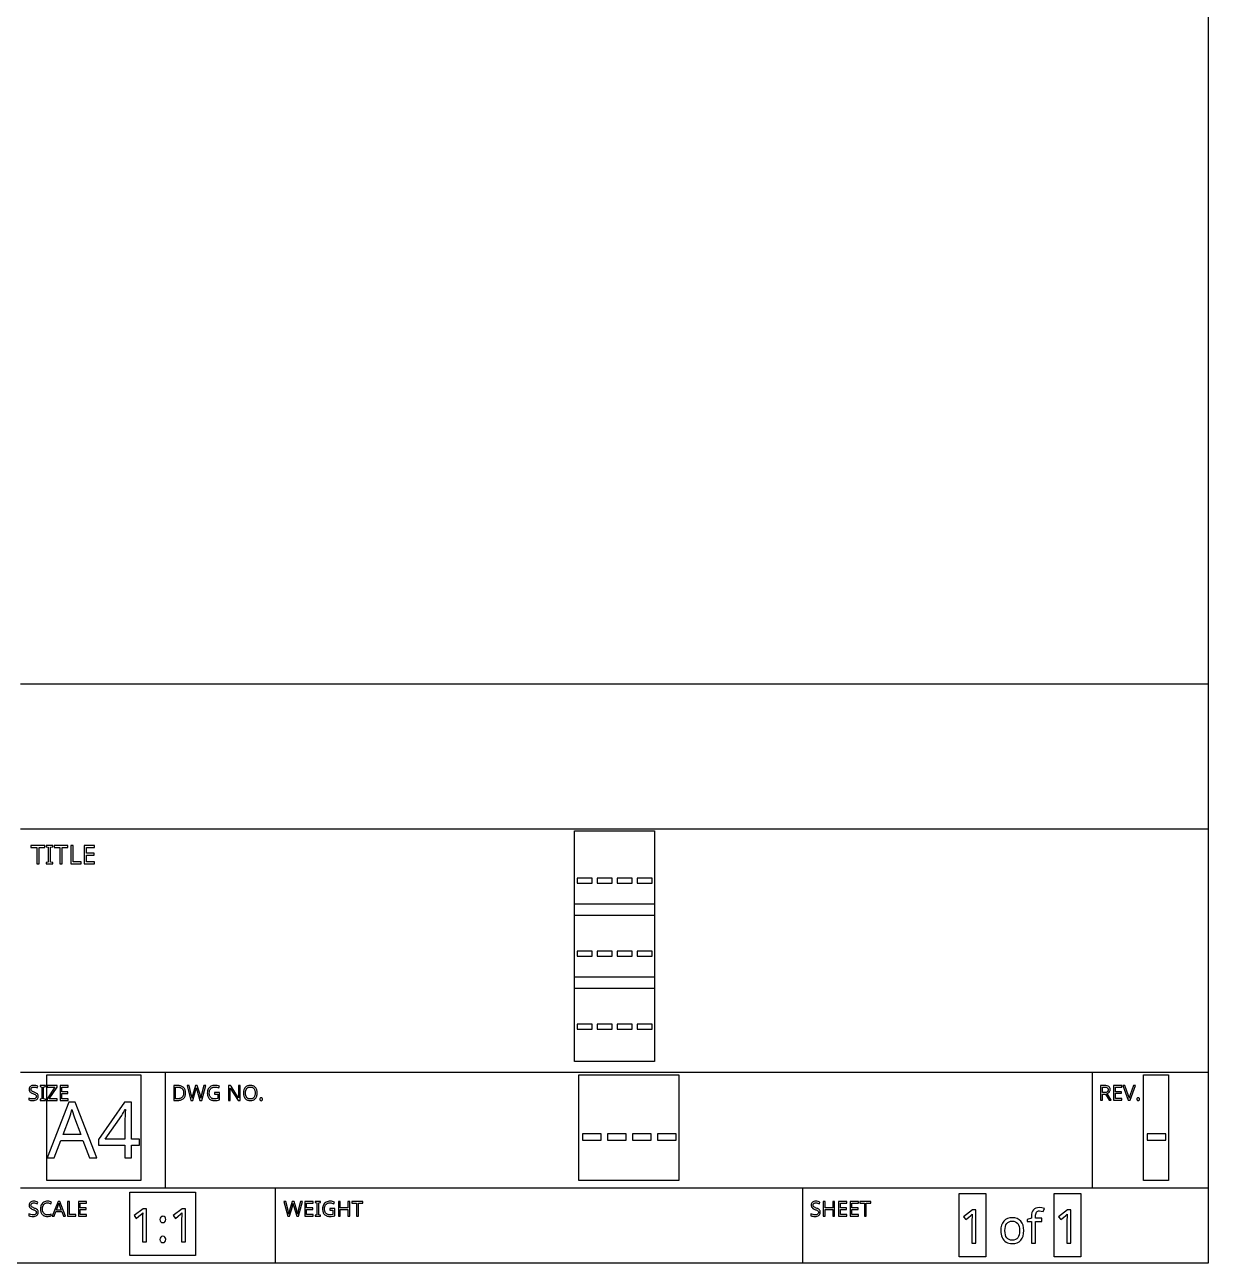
# Model space of a CAD drawing. Extents: x 20 to 297, y 10 to 200.
# Drawn here: x 219.2 to 297, y 10 to 91.4 of the extents above; entities that cross this region are included whole.
import ezdxf

# ---------------------------------------------------------------- set-up
doc = ezdxf.new("R2010")
doc.units = 0
doc.header["$LTSCALE"] = 12.7
doc.header["$MEASUREMENT"] = 0
doc.layers.add('BORDER_FRAME', color=7, linetype='CONTINUOUS')
doc.layers.add('TITLE_BLOCK', color=7, linetype='CONTINUOUS')

msp = doc.modelspace()

# ---------------------------------------------------------------- linework, layer by layer
at = {"layer": 'BORDER_FRAME'}
for p, q in [((297, 200), (297, 10)), ((297, 10), (20, 10))]:
    msp.add_line(p, q, dxfattribs=at)
at = {"layer": 'TITLE_BLOCK'}
for p, q in [((218.895, 48.1), (297, 48.1)), ((218.895, 38.575), (297, 38.575)), ((218.895, 22.573), (297, 22.573)), ((228.42, 14.953), (228.42, 22.573)), ((289.38, 14.953), (289.38, 22.573)), ((218.895, 14.953), (297, 14.953)), ((235.659, 10), (235.659, 14.953)), ((270.33, 10), (270.33, 14.953))]:
    msp.add_line(p, q, dxfattribs=at)
at = {"layer": 'TITLE_BLOCK', "color": 254}
for points in [[(255.319, 32.868), (255.319, 38.427), (260.574, 38.427), (260.574, 32.868), (255.319, 32.868)], [(255.319, 28.067), (255.319, 33.627), (260.574, 33.627), (260.574, 28.067), (255.319, 28.067)], [(255.319, 23.267), (255.319, 28.826), (260.574, 28.826), (260.574, 23.267), (255.319, 23.267)], [(220.619, 15.437), (220.619, 22.386), (226.798, 22.386), (226.798, 15.437), (220.619, 15.437)], [(255.615, 15.439), (255.615, 22.388), (262.183, 22.388), (262.183, 15.439), (255.615, 15.439)], [(292.749, 15.439), (292.749, 22.388), (294.391, 22.388), (294.391, 15.439), (292.749, 15.439)], [(226.074, 10.504), (226.074, 14.673), (230.396, 14.673), (230.396, 10.504), (226.074, 10.504)], [(280.624, 10.423), (280.624, 14.593), (282.374, 14.593), (282.374, 10.423), (280.624, 10.423)], [(286.871, 10.423), (286.871, 14.593), (288.622, 14.593), (288.622, 10.423), (286.871, 10.423)]]:
    msp.add_lwpolyline(points, close=True, dxfattribs=at)
at = {"layer": 'TITLE_BLOCK'}
for points in [[(220.107, 36.259), (220.107, 37.338), (220.484, 37.338), (220.484, 37.473), (219.574, 37.473), (219.574, 37.338), (219.953, 37.338), (219.953, 36.259), (220.107, 36.259)], [(221.01, 36.259), (221.01, 36.347), (220.867, 36.379), (220.867, 37.351), (221.01, 37.385), (221.01, 37.473), (220.571, 37.473), (220.571, 37.385), (220.714, 37.351), (220.714, 36.379), (220.571, 36.347), (220.571, 36.259), (221.01, 36.259)], [(221.629, 36.259), (221.629, 37.338), (222.006, 37.338), (222.006, 37.473), (221.096, 37.473), (221.096, 37.338), (221.476, 37.338), (221.476, 36.259), (221.629, 36.259)], [(222.191, 36.259), (222.874, 36.259), (222.874, 36.395), (222.344, 36.395), (222.344, 37.473), (222.191, 37.473), (222.191, 36.259)], [(223.761, 36.259), (223.761, 36.393), (223.235, 36.393), (223.235, 36.827), (223.73, 36.827), (223.73, 36.959), (223.235, 36.959), (223.235, 37.338), (223.761, 37.338), (223.761, 37.473), (223.082, 37.473), (223.082, 36.259), (223.761, 36.259)], [(255.503, 34.999), (256.491, 34.999), (256.491, 35.318), (255.503, 35.318), (255.503, 34.999)], [(256.816, 34.999), (257.805, 34.999), (257.805, 35.318), (256.816, 35.318), (256.816, 34.999)], [(258.13, 34.999), (259.119, 34.999), (259.119, 35.318), (258.13, 35.318), (258.13, 34.999)], [(259.443, 34.999), (260.432, 34.999), (260.432, 35.318), (259.443, 35.318), (259.443, 34.999)], [(255.503, 30.198), (256.491, 30.198), (256.491, 30.517), (255.503, 30.517), (255.503, 30.198)], [(256.816, 30.198), (257.805, 30.198), (257.805, 30.517), (256.816, 30.517), (256.816, 30.198)], [(258.13, 30.198), (259.119, 30.198), (259.119, 30.517), (258.13, 30.517), (258.13, 30.198)], [(259.443, 30.198), (260.432, 30.198), (260.432, 30.517), (259.443, 30.517), (259.443, 30.198)], [(255.503, 25.398), (256.491, 25.398), (256.491, 25.717), (255.503, 25.717), (255.503, 25.398)], [(256.816, 25.398), (257.805, 25.398), (257.805, 25.717), (256.816, 25.717), (256.816, 25.398)], [(258.13, 25.398), (259.119, 25.398), (259.119, 25.717), (258.13, 25.717), (258.13, 25.398)], [(259.443, 25.398), (260.432, 25.398), (260.432, 25.717), (259.443, 25.717), (259.443, 25.398)], [(220.052, 20.97), (220.05, 21.002), (220.046, 21.033), (220.038, 21.06), (220.027, 21.086), (220.027, 21.086), (219.995, 21.132), (219.948, 21.172), (219.948, 21.172), (219.918, 21.191), (219.881, 21.211), (219.838, 21.23), (219.787, 21.25), (219.787, 21.25), (219.745, 21.266), (219.709, 21.281), (219.678, 21.296), (219.654, 21.309), (219.654, 21.309), (219.618, 21.336), (219.593, 21.366), (219.593, 21.366), (219.579, 21.402), (219.579, 21.402), (219.574, 21.446), (219.574, 21.446), (219.577, 21.477), (219.586, 21.505), (219.586, 21.505), (219.601, 21.53), (219.623, 21.55), (219.623, 21.55), (219.65, 21.567), (219.681, 21.578), (219.681, 21.578), (219.717, 21.585), (219.758, 21.588), (219.758, 21.588), (219.813, 21.584), (219.87, 21.575), (219.93, 21.558), (219.991, 21.536), (219.991, 21.536), (220.029, 21.641), (219.966, 21.665), (219.901, 21.682), (219.832, 21.692), (219.761, 21.695), (219.761, 21.695), (219.695, 21.691), (219.635, 21.678), (219.635, 21.678), (219.582, 21.657), (219.536, 21.628), (219.536, 21.628), (219.499, 21.591), (219.472, 21.549), (219.472, 21.549), (219.456, 21.501), (219.451, 21.447), (219.451, 21.447), (219.454, 21.397), (219.465, 21.351), (219.465, 21.351), (219.483, 21.31), (219.509, 21.275), (219.509, 21.275), (219.542, 21.242), (219.586, 21.212), (219.639, 21.185), (219.701, 21.159), (219.701, 21.159), (219.746, 21.142), (219.784, 21.126), (219.816, 21.111), (219.843, 21.097), (219.843, 21.097), (219.883, 21.069), (219.91, 21.039), (219.91, 21.039), (219.924, 21.003), (219.924, 21.003), (219.93, 20.959), (219.93, 20.959), (219.926, 20.924), (219.916, 20.893), (219.916, 20.893), (219.899, 20.867), (219.875, 20.844), (219.875, 20.844), (219.843, 20.825), (219.806, 20.812), (219.806, 20.812), (219.761, 20.805), (219.711, 20.802), (219.711, 20.802), (219.644, 20.806), (219.573, 20.817), (219.573, 20.817), (219.503, 20.836), (219.438, 20.859), (219.438, 20.859), (219.438, 20.742), (219.49, 20.722), (219.552, 20.708), (219.624, 20.699), (219.705, 20.697), (219.705, 20.697), (219.782, 20.701), (219.851, 20.715), (219.851, 20.715), (219.91, 20.738), (219.96, 20.77), (219.96, 20.77), (220, 20.81), (220.029, 20.856), (220.029, 20.856), (220.046, 20.909), (220.052, 20.97), (220.052, 20.97)], [(220.521, 20.71), (220.521, 20.78), (220.407, 20.806), (220.407, 21.584), (220.521, 21.611), (220.521, 21.681), (220.17, 21.681), (220.17, 21.611), (220.285, 21.584), (220.285, 20.806), (220.17, 20.78), (220.17, 20.71), (220.521, 20.71)], [(221.302, 20.71), (221.302, 20.819), (220.777, 20.819), (221.288, 21.589), (221.288, 21.681), (220.645, 21.681), (220.645, 21.572), (221.14, 21.572), (220.629, 20.802), (220.629, 20.71), (221.302, 20.71)], [(222.03, 20.71), (222.03, 20.817), (221.609, 20.817), (221.609, 21.164), (222.005, 21.164), (222.005, 21.271), (221.609, 21.271), (221.609, 21.574), (222.03, 21.574), (222.03, 21.681), (221.487, 21.681), (221.487, 20.71), (222.03, 20.71)], [(229.741, 21.204), (229.739, 21.259), (229.733, 21.311), (229.723, 21.359), (229.709, 21.405), (229.709, 21.405), (229.692, 21.447), (229.67, 21.486), (229.644, 21.522), (229.615, 21.555), (229.615, 21.555), (229.582, 21.584), (229.545, 21.61), (229.506, 21.631), (229.463, 21.649), (229.463, 21.649), (229.418, 21.662), (229.369, 21.672), (229.317, 21.678), (229.262, 21.68), (229.262, 21.68), (228.963, 21.68), (228.963, 20.709), (229.234, 20.709), (229.293, 20.71), (229.349, 20.716), (229.401, 20.726), (229.45, 20.74), (229.45, 20.74), (229.495, 20.758), (229.537, 20.78), (229.575, 20.806), (229.61, 20.835), (229.61, 20.835), (229.64, 20.869), (229.667, 20.906), (229.69, 20.947), (229.708, 20.991), (229.708, 20.991), (229.722, 21.039), (229.733, 21.09), (229.739, 21.145), (229.741, 21.204), (229.741, 21.204)], [(229.612, 21.2), (229.611, 21.153), (229.606, 21.109), (229.598, 21.068), (229.587, 21.03), (229.587, 21.03), (229.573, 20.995), (229.556, 20.964), (229.536, 20.935), (229.513, 20.91), (229.513, 20.91), (229.487, 20.887), (229.458, 20.867), (229.425, 20.851), (229.39, 20.837), (229.39, 20.837), (229.351, 20.827), (229.31, 20.819), (229.265, 20.815), (229.218, 20.813), (229.218, 20.813), (229.085, 20.813), (229.085, 21.576), (229.245, 21.576), (229.289, 21.574), (229.331, 21.57), (229.37, 21.562), (229.406, 21.552), (229.406, 21.552), (229.439, 21.538), (229.469, 21.522), (229.496, 21.502), (229.521, 21.48), (229.521, 21.48), (229.542, 21.455), (229.561, 21.427), (229.576, 21.396), (229.589, 21.362), (229.589, 21.362), (229.599, 21.326), (229.606, 21.286), (229.611, 21.244), (229.612, 21.2), (229.612, 21.2)], [(230.813, 20.709), (231.072, 21.68), (230.944, 21.68), (230.794, 21.088), (230.778, 21.021), (230.764, 20.959), (230.754, 20.904), (230.747, 20.855), (230.747, 20.855), (230.724, 20.973), (230.694, 21.089), (230.694, 21.089), (230.515, 21.68), (230.389, 21.68), (230.218, 21.094), (230.186, 20.969), (230.166, 20.855), (230.166, 20.855), (230.146, 20.971), (230.119, 21.087), (230.119, 21.087), (229.968, 21.68), (229.841, 21.68), (230.098, 20.709), (230.221, 20.709), (230.405, 21.341), (230.421, 21.398), (230.434, 21.45), (230.444, 21.496), (230.451, 21.537), (230.451, 21.537), (230.457, 21.506), (230.467, 21.464), (230.482, 21.41), (230.501, 21.345), (230.501, 21.345), (230.69, 20.709), (230.813, 20.709)], [(231.644, 21.221), (231.644, 21.112), (231.857, 21.112), (231.857, 20.824), (231.763, 20.807), (231.667, 20.801), (231.667, 20.801), (231.623, 20.802), (231.582, 20.807), (231.544, 20.815), (231.509, 20.825), (231.509, 20.825), (231.476, 20.84), (231.446, 20.857), (231.419, 20.878), (231.394, 20.901), (231.394, 20.901), (231.372, 20.928), (231.353, 20.957), (231.337, 20.989), (231.324, 21.024), (231.324, 21.024), (231.314, 21.062), (231.306, 21.104), (231.302, 21.147), (231.301, 21.194), (231.301, 21.194), (231.306, 21.28), (231.324, 21.357), (231.324, 21.357), (231.338, 21.392), (231.355, 21.424), (231.375, 21.454), (231.398, 21.481), (231.398, 21.481), (231.424, 21.506), (231.451, 21.527), (231.482, 21.545), (231.514, 21.56), (231.514, 21.56), (231.55, 21.571), (231.587, 21.58), (231.627, 21.585), (231.669, 21.586), (231.669, 21.586), (231.731, 21.583), (231.793, 21.572), (231.856, 21.555), (231.92, 21.53), (231.92, 21.53), (231.966, 21.637), (231.898, 21.662), (231.827, 21.68), (231.753, 21.69), (231.677, 21.694), (231.677, 21.694), (231.602, 21.69), (231.532, 21.679), (231.467, 21.66), (231.407, 21.633), (231.407, 21.633), (231.354, 21.6), (231.307, 21.56), (231.307, 21.56), (231.267, 21.513), (231.233, 21.46), (231.233, 21.46), (231.207, 21.401), (231.188, 21.337), (231.177, 21.268), (231.173, 21.194), (231.173, 21.194), (231.175, 21.137), (231.18, 21.083), (231.19, 21.032), (231.203, 20.984), (231.203, 20.984), (231.22, 20.94), (231.241, 20.899), (231.266, 20.861), (231.295, 20.827), (231.295, 20.827), (231.326, 20.796), (231.361, 20.769), (231.399, 20.746), (231.441, 20.728), (231.441, 20.728), (231.485, 20.714), (231.533, 20.703), (231.584, 20.697), (231.638, 20.695), (231.638, 20.695), (231.737, 20.698), (231.823, 20.708), (231.823, 20.708), (231.902, 20.723), (231.98, 20.745), (231.98, 20.745), (231.98, 21.221), (231.644, 21.221)], [(233.336, 20.709), (233.336, 21.68), (233.222, 21.68), (233.222, 21.132), (233.222, 21.106), (233.223, 21.074), (233.224, 21.035), (233.226, 20.99), (233.226, 20.99), (233.228, 20.946), (233.229, 20.912), (233.23, 20.889), (233.231, 20.876), (233.231, 20.876), (233.226, 20.876), (233.057, 21.14), (232.738, 21.633), (232.708, 21.68), (232.566, 21.68), (232.566, 20.709), (232.679, 20.709), (232.679, 21.251), (232.679, 21.298), (232.677, 21.348), (232.675, 21.403), (232.671, 21.461), (232.671, 21.461), (232.668, 21.515), (232.673, 21.515), (233.193, 20.709), (233.336, 20.709)], [(234.448, 21.196), (234.446, 21.252), (234.44, 21.306), (234.431, 21.357), (234.418, 21.404), (234.418, 21.404), (234.401, 21.448), (234.381, 21.49), (234.358, 21.527), (234.33, 21.562), (234.33, 21.562), (234.299, 21.593), (234.265, 21.62), (234.228, 21.643), (234.189, 21.662), (234.189, 21.662), (234.146, 21.676), (234.101, 21.687), (234.053, 21.693), (234.001, 21.695), (234.001, 21.695), (233.948, 21.693), (233.899, 21.687), (233.852, 21.676), (233.809, 21.662), (233.809, 21.662), (233.769, 21.644), (233.732, 21.621), (233.698, 21.595), (233.667, 21.564), (233.667, 21.564), (233.64, 21.53), (233.616, 21.492), (233.596, 21.451), (233.579, 21.407), (233.579, 21.407), (233.567, 21.359), (233.558, 21.308), (233.553, 21.254), (233.551, 21.197), (233.551, 21.197), (233.553, 21.139), (233.558, 21.084), (233.567, 21.032), (233.58, 20.984), (233.58, 20.984), (233.597, 20.94), (233.617, 20.899), (233.64, 20.861), (233.668, 20.826), (233.668, 20.826), (233.699, 20.795), (233.732, 20.769), (233.769, 20.746), (233.809, 20.728), (233.809, 20.728), (233.852, 20.714), (233.899, 20.703), (233.948, 20.697), (234, 20.695), (234, 20.695), (234.051, 20.697), (234.1, 20.704), (234.145, 20.714), (234.188, 20.728), (234.188, 20.728), (234.228, 20.747), (234.265, 20.77), (234.299, 20.797), (234.33, 20.829), (234.33, 20.829), (234.357, 20.864), (234.381, 20.902), (234.401, 20.943), (234.418, 20.987), (234.418, 20.987), (234.431, 21.034), (234.44, 21.085), (234.446, 21.139), (234.448, 21.196), (234.448, 21.196)], [(233.68, 21.196), (233.685, 21.286), (233.7, 21.364), (233.7, 21.364), (233.725, 21.432), (233.761, 21.487), (233.761, 21.487), (233.783, 21.511), (233.807, 21.531), (233.833, 21.548), (233.862, 21.562), (233.862, 21.562), (233.893, 21.573), (233.927, 21.581), (233.963, 21.586), (234.001, 21.588), (234.001, 21.588), (234.039, 21.586), (234.074, 21.581), (234.107, 21.573), (234.138, 21.562), (234.138, 21.562), (234.193, 21.532), (234.238, 21.489), (234.238, 21.489), (234.257, 21.462), (234.273, 21.433), (234.286, 21.401), (234.298, 21.366), (234.298, 21.366), (234.307, 21.328), (234.313, 21.287), (234.317, 21.243), (234.318, 21.196), (234.318, 21.196), (234.317, 21.148), (234.313, 21.104), (234.307, 21.062), (234.298, 21.024), (234.298, 21.024), (234.286, 20.989), (234.273, 20.956), (234.256, 20.927), (234.237, 20.901), (234.237, 20.901), (234.216, 20.877), (234.192, 20.857), (234.166, 20.84), (234.137, 20.825), (234.137, 20.825), (234.073, 20.807), (234, 20.801), (234, 20.801), (233.962, 20.802), (233.926, 20.807), (233.893, 20.815), (233.862, 20.826), (233.862, 20.826), (233.833, 20.84), (233.807, 20.858), (233.783, 20.878), (233.761, 20.902), (233.761, 20.902), (233.725, 20.958), (233.7, 21.025), (233.7, 21.025), (233.685, 21.105), (233.68, 21.196), (233.68, 21.196)], [(290.045, 21.121), (290.239, 21.121), (290.474, 20.72), (290.617, 20.72), (290.35, 21.155), (290.396, 21.174), (290.435, 21.196), (290.435, 21.196), (290.468, 21.223), (290.496, 21.253), (290.496, 21.253), (290.517, 21.288), (290.532, 21.326), (290.532, 21.326), (290.542, 21.369), (290.545, 21.415), (290.545, 21.415), (290.54, 21.48), (290.523, 21.536), (290.523, 21.536), (290.496, 21.583), (290.458, 21.622), (290.458, 21.622), (290.409, 21.652), (290.348, 21.674), (290.348, 21.674), (290.275, 21.687), (290.191, 21.691), (290.191, 21.691), (289.923, 21.691), (289.923, 20.72), (290.045, 20.72), (290.045, 21.121)], [(290.045, 21.225), (290.045, 21.586), (290.184, 21.586), (290.242, 21.583), (290.291, 21.575), (290.291, 21.575), (290.331, 21.562), (290.363, 21.543), (290.363, 21.543), (290.387, 21.519), (290.404, 21.489), (290.404, 21.489), (290.415, 21.452), (290.418, 21.409), (290.418, 21.409), (290.415, 21.366), (290.404, 21.329), (290.404, 21.329), (290.387, 21.297), (290.364, 21.271), (290.364, 21.271), (290.332, 21.251), (290.293, 21.236), (290.293, 21.236), (290.246, 21.228), (290.191, 21.225), (290.191, 21.225), (290.045, 21.225)], [(291.312, 20.72), (291.312, 20.827), (290.892, 20.827), (290.892, 21.174), (291.288, 21.174), (291.288, 21.281), (290.892, 21.281), (290.892, 21.584), (291.312, 21.584), (291.312, 21.691), (290.77, 21.691), (290.77, 20.72), (291.312, 20.72)], [(291.394, 21.691), (291.741, 20.72), (291.864, 20.72), (292.211, 21.691), (292.081, 21.691), (291.864, 21.071), (291.843, 21.008), (291.826, 20.952), (291.812, 20.901), (291.802, 20.856), (291.802, 20.856), (291.791, 20.904), (291.777, 20.956), (291.76, 21.01), (291.741, 21.068), (291.741, 21.068), (291.522, 21.691), (291.394, 21.691)], [(223.425, 16.932), (223.9, 16.932), (222.48, 20.589), (222.067, 20.589), (220.644, 16.932), (221.107, 16.932), (221.541, 18.06), (222.986, 18.06), (223.425, 16.932)], [(226.721, 17.759), (226.721, 18.163), (226.193, 18.163), (226.193, 20.594), (225.727, 20.594), (224.013, 18.14), (224.013, 17.759), (225.757, 17.759), (225.757, 16.932), (226.193, 16.932), (226.193, 17.759), (226.721, 17.759)], [(234.628, 20.782), (234.633, 20.743), (234.633, 20.743), (234.64, 20.727), (234.65, 20.714), (234.65, 20.714), (234.662, 20.703), (234.676, 20.695), (234.676, 20.695), (234.711, 20.689), (234.711, 20.689), (234.747, 20.695), (234.747, 20.695), (234.762, 20.703), (234.774, 20.714), (234.774, 20.714), (234.791, 20.743), (234.791, 20.743), (234.797, 20.782), (234.797, 20.782), (234.795, 20.803), (234.791, 20.821), (234.791, 20.821), (234.774, 20.849), (234.774, 20.849), (234.747, 20.867), (234.747, 20.867), (234.711, 20.873), (234.711, 20.873), (234.675, 20.867), (234.675, 20.867), (234.649, 20.849), (234.649, 20.849), (234.633, 20.821), (234.633, 20.821), (234.628, 20.782), (234.628, 20.782)], [(292.308, 20.794), (292.314, 20.754), (292.314, 20.754), (292.32, 20.738), (292.33, 20.725), (292.33, 20.725), (292.342, 20.714), (292.356, 20.707), (292.356, 20.707), (292.391, 20.701), (292.391, 20.701), (292.427, 20.707), (292.427, 20.707), (292.442, 20.714), (292.455, 20.725), (292.455, 20.725), (292.471, 20.754), (292.471, 20.754), (292.477, 20.794), (292.477, 20.794), (292.476, 20.814), (292.471, 20.832), (292.471, 20.832), (292.455, 20.861), (292.455, 20.861), (292.427, 20.879), (292.427, 20.879), (292.391, 20.885), (292.391, 20.885), (292.356, 20.879), (292.356, 20.879), (292.33, 20.861), (292.33, 20.861), (292.314, 20.832), (292.314, 20.832), (292.308, 20.794), (292.308, 20.794)], [(222.849, 18.467), (221.695, 18.467), (222.109, 19.57), (222.189, 19.83), (222.266, 20.116), (222.266, 20.116), (222.44, 19.57), (222.849, 18.467)], [(225.757, 18.163), (224.451, 18.163), (225.542, 19.717), (225.6, 19.806), (225.664, 19.922), (225.664, 19.922), (225.724, 20.035), (225.762, 20.116), (225.762, 20.116), (225.784, 20.116), (225.772, 19.891), (225.763, 19.681), (225.758, 19.487), (225.757, 19.309), (225.757, 19.309), (225.757, 18.163)], [(255.844, 18.103), (257.08, 18.103), (257.08, 18.501), (255.844, 18.501), (255.844, 18.103)], [(257.486, 18.103), (258.722, 18.103), (258.722, 18.501), (257.486, 18.501), (257.486, 18.103)], [(259.128, 18.103), (260.364, 18.103), (260.364, 18.501), (259.128, 18.501), (259.128, 18.103)], [(260.77, 18.103), (262.006, 18.103), (262.006, 18.501), (260.77, 18.501), (260.77, 18.103)], [(292.978, 18.103), (294.214, 18.103), (294.214, 18.501), (292.978, 18.501), (292.978, 18.103)], [(220.052, 13.35), (220.05, 13.382), (220.046, 13.413), (220.038, 13.44), (220.027, 13.466), (220.027, 13.466), (219.995, 13.512), (219.948, 13.552), (219.948, 13.552), (219.918, 13.571), (219.881, 13.591), (219.838, 13.61), (219.787, 13.63), (219.787, 13.63), (219.745, 13.646), (219.709, 13.661), (219.678, 13.676), (219.654, 13.689), (219.654, 13.689), (219.618, 13.716), (219.593, 13.746), (219.593, 13.746), (219.579, 13.782), (219.579, 13.782), (219.574, 13.826), (219.574, 13.826), (219.577, 13.857), (219.586, 13.885), (219.586, 13.885), (219.601, 13.91), (219.623, 13.93), (219.623, 13.93), (219.65, 13.947), (219.681, 13.958), (219.681, 13.958), (219.717, 13.965), (219.758, 13.968), (219.758, 13.968), (219.813, 13.964), (219.87, 13.955), (219.93, 13.938), (219.991, 13.916), (219.991, 13.916), (220.029, 14.021), (219.966, 14.045), (219.901, 14.062), (219.832, 14.072), (219.761, 14.075), (219.761, 14.075), (219.695, 14.071), (219.635, 14.058), (219.635, 14.058), (219.582, 14.037), (219.536, 14.008), (219.536, 14.008), (219.499, 13.971), (219.472, 13.929), (219.472, 13.929), (219.456, 13.881), (219.451, 13.827), (219.451, 13.827), (219.454, 13.777), (219.465, 13.731), (219.465, 13.731), (219.483, 13.69), (219.509, 13.655), (219.509, 13.655), (219.542, 13.622), (219.586, 13.592), (219.639, 13.565), (219.701, 13.539), (219.701, 13.539), (219.746, 13.522), (219.784, 13.506), (219.816, 13.491), (219.843, 13.477), (219.843, 13.477), (219.883, 13.449), (219.91, 13.419), (219.91, 13.419), (219.924, 13.383), (219.924, 13.383), (219.93, 13.339), (219.93, 13.339), (219.926, 13.304), (219.916, 13.273), (219.916, 13.273), (219.899, 13.247), (219.875, 13.224), (219.875, 13.224), (219.843, 13.205), (219.806, 13.192), (219.806, 13.192), (219.761, 13.185), (219.711, 13.182), (219.711, 13.182), (219.644, 13.186), (219.573, 13.197), (219.573, 13.197), (219.503, 13.216), (219.438, 13.239), (219.438, 13.239), (219.438, 13.122), (219.49, 13.102), (219.552, 13.088), (219.624, 13.079), (219.705, 13.077), (219.705, 13.077), (219.782, 13.081), (219.851, 13.095), (219.851, 13.095), (219.91, 13.118), (219.96, 13.15), (219.96, 13.15), (220, 13.19), (220.029, 13.236), (220.029, 13.236), (220.046, 13.289), (220.052, 13.35), (220.052, 13.35)], [(220.664, 13.968), (220.717, 13.964), (220.771, 13.954), (220.827, 13.938), (220.885, 13.914), (220.885, 13.914), (220.934, 14.018), (220.874, 14.043), (220.809, 14.061), (220.74, 14.072), (220.665, 14.075), (220.665, 14.075), (220.596, 14.071), (220.531, 14.06), (220.471, 14.041), (220.415, 14.014), (220.415, 14.014), (220.365, 13.98), (220.322, 13.94), (220.322, 13.94), (220.285, 13.893), (220.254, 13.84), (220.254, 13.84), (220.23, 13.781), (220.213, 13.718), (220.202, 13.65), (220.199, 13.577), (220.199, 13.577), (220.201, 13.519), (220.206, 13.464), (220.215, 13.412), (220.227, 13.364), (220.227, 13.364), (220.244, 13.32), (220.264, 13.279), (220.287, 13.241), (220.314, 13.207), (220.314, 13.207), (220.345, 13.176), (220.379, 13.15), (220.415, 13.127), (220.455, 13.109), (220.455, 13.109), (220.498, 13.095), (220.544, 13.085), (220.593, 13.079), (220.645, 13.077), (220.645, 13.077), (220.715, 13.079), (220.777, 13.085), (220.777, 13.085), (220.835, 13.097), (220.896, 13.116), (220.896, 13.116), (220.896, 13.222), (220.833, 13.205), (220.773, 13.193), (220.716, 13.186), (220.663, 13.184), (220.663, 13.184), (220.587, 13.19), (220.52, 13.209), (220.52, 13.209), (220.49, 13.223), (220.463, 13.241), (220.438, 13.261), (220.415, 13.285), (220.415, 13.285), (220.376, 13.342), (220.349, 13.409), (220.349, 13.409), (220.333, 13.487), (220.328, 13.576), (220.328, 13.576), (220.333, 13.662), (220.35, 13.738), (220.35, 13.738), (220.378, 13.805), (220.417, 13.863), (220.417, 13.863), (220.441, 13.887), (220.466, 13.908), (220.494, 13.926), (220.524, 13.941), (220.524, 13.941), (220.556, 13.953), (220.59, 13.961), (220.626, 13.966), (220.664, 13.968), (220.664, 13.968)], [(221.717, 13.09), (221.844, 13.09), (221.465, 14.065), (221.355, 14.065), (220.976, 13.09), (221.099, 13.09), (221.215, 13.391), (221.6, 13.391), (221.717, 13.09)], [(221.564, 13.499), (221.256, 13.499), (221.366, 13.793), (221.388, 13.863), (221.408, 13.939), (221.408, 13.939), (221.455, 13.793), (221.564, 13.499)], [(221.977, 13.09), (222.524, 13.09), (222.524, 13.199), (222.1, 13.199), (222.1, 14.061), (221.977, 14.061), (221.977, 13.09)], [(223.233, 13.09), (223.233, 13.197), (222.813, 13.197), (222.813, 13.544), (223.209, 13.544), (223.209, 13.651), (222.813, 13.651), (222.813, 13.954), (223.233, 13.954), (223.233, 14.061), (222.69, 14.061), (222.69, 13.09), (223.233, 13.09)], [(237.175, 13.09), (237.433, 14.061), (237.306, 14.061), (237.156, 13.469), (237.139, 13.402), (237.125, 13.341), (237.115, 13.286), (237.108, 13.237), (237.108, 13.237), (237.086, 13.355), (237.055, 13.471), (237.055, 13.471), (236.876, 14.061), (236.75, 14.061), (236.579, 13.475), (236.547, 13.351), (236.527, 13.237), (236.527, 13.237), (236.507, 13.352), (236.48, 13.468), (236.48, 13.468), (236.33, 14.061), (236.202, 14.061), (236.459, 13.09), (236.583, 13.09), (236.766, 13.722), (236.783, 13.779), (236.796, 13.831), (236.806, 13.877), (236.813, 13.918), (236.813, 13.918), (236.819, 13.888), (236.829, 13.845), (236.843, 13.792), (236.862, 13.726), (236.862, 13.726), (237.051, 13.09), (237.175, 13.09)], [(238.126, 13.09), (238.126, 13.197), (237.706, 13.197), (237.706, 13.544), (238.102, 13.544), (238.102, 13.651), (237.706, 13.651), (237.706, 13.954), (238.126, 13.954), (238.126, 14.061), (237.583, 14.061), (237.583, 13.09), (238.126, 13.09)], [(238.613, 13.09), (238.613, 13.16), (238.499, 13.186), (238.499, 13.964), (238.613, 13.991), (238.613, 14.061), (238.262, 14.061), (238.262, 13.991), (238.377, 13.964), (238.377, 13.186), (238.262, 13.16), (238.262, 13.09), (238.613, 13.09)], [(239.223, 13.603), (239.223, 13.494), (239.436, 13.494), (239.436, 13.205), (239.342, 13.188), (239.246, 13.182), (239.246, 13.182), (239.202, 13.184), (239.162, 13.188), (239.124, 13.196), (239.088, 13.207), (239.088, 13.207), (239.055, 13.221), (239.025, 13.238), (238.998, 13.259), (238.973, 13.283), (238.973, 13.283), (238.951, 13.309), (238.932, 13.338), (238.916, 13.37), (238.903, 13.405), (238.903, 13.405), (238.893, 13.444), (238.885, 13.485), (238.881, 13.529), (238.88, 13.576), (238.88, 13.576), (238.886, 13.662), (238.904, 13.738), (238.904, 13.738), (238.917, 13.773), (238.934, 13.805), (238.954, 13.835), (238.977, 13.863), (238.977, 13.863), (239.003, 13.887), (239.031, 13.908), (239.061, 13.926), (239.094, 13.941), (239.094, 13.941), (239.129, 13.953), (239.166, 13.961), (239.206, 13.966), (239.248, 13.968), (239.248, 13.968), (239.31, 13.964), (239.372, 13.954), (239.435, 13.936), (239.499, 13.912), (239.499, 13.912), (239.545, 14.018), (239.477, 14.043), (239.406, 14.061), (239.332, 14.072), (239.256, 14.075), (239.256, 14.075), (239.181, 14.071), (239.111, 14.06), (239.046, 14.041), (238.987, 14.015), (238.987, 14.015), (238.933, 13.981), (238.886, 13.941), (238.886, 13.941), (238.846, 13.894), (238.813, 13.841), (238.813, 13.841), (238.786, 13.782), (238.767, 13.718), (238.756, 13.649), (238.752, 13.576), (238.752, 13.576), (238.754, 13.518), (238.76, 13.464), (238.769, 13.413), (238.782, 13.366), (238.782, 13.366), (238.799, 13.321), (238.82, 13.28), (238.845, 13.243), (238.874, 13.208), (238.874, 13.208), (238.906, 13.177), (238.94, 13.15), (238.979, 13.128), (239.02, 13.109), (239.02, 13.109), (239.065, 13.095), (239.112, 13.085), (239.163, 13.079), (239.217, 13.077), (239.217, 13.077), (239.316, 13.08), (239.402, 13.089), (239.402, 13.089), (239.481, 13.105), (239.559, 13.126), (239.559, 13.126), (239.559, 13.603), (239.223, 13.603)], [(240.535, 13.09), (240.535, 14.061), (240.412, 14.061), (240.412, 13.651), (239.914, 13.651), (239.914, 14.061), (239.792, 14.061), (239.792, 13.09), (239.914, 13.09), (239.914, 13.543), (240.412, 13.543), (240.412, 13.09), (240.535, 13.09)], [(241.108, 13.09), (241.108, 13.954), (241.41, 13.954), (241.41, 14.061), (240.682, 14.061), (240.682, 13.954), (240.985, 13.954), (240.985, 13.09), (241.108, 13.09)], [(271.487, 13.35), (271.485, 13.382), (271.481, 13.413), (271.473, 13.44), (271.462, 13.466), (271.462, 13.466), (271.43, 13.512), (271.383, 13.552), (271.383, 13.552), (271.353, 13.571), (271.316, 13.591), (271.273, 13.61), (271.222, 13.63), (271.222, 13.63), (271.18, 13.646), (271.144, 13.661), (271.113, 13.676), (271.089, 13.689), (271.089, 13.689), (271.053, 13.716), (271.028, 13.746), (271.028, 13.746), (271.014, 13.782), (271.014, 13.782), (271.009, 13.826), (271.009, 13.826), (271.012, 13.857), (271.021, 13.885), (271.021, 13.885), (271.036, 13.91), (271.058, 13.93), (271.058, 13.93), (271.085, 13.947), (271.116, 13.958), (271.116, 13.958), (271.152, 13.965), (271.193, 13.968), (271.193, 13.968), (271.248, 13.964), (271.305, 13.955), (271.365, 13.938), (271.426, 13.916), (271.426, 13.916), (271.464, 14.021), (271.401, 14.045), (271.336, 14.062), (271.267, 14.072), (271.196, 14.075), (271.196, 14.075), (271.13, 14.071), (271.07, 14.058), (271.07, 14.058), (271.017, 14.037), (270.971, 14.008), (270.971, 14.008), (270.934, 13.971), (270.907, 13.929), (270.907, 13.929), (270.891, 13.881), (270.886, 13.827), (270.886, 13.827), (270.889, 13.777), (270.9, 13.731), (270.9, 13.731), (270.918, 13.69), (270.944, 13.655), (270.944, 13.655), (270.977, 13.622), (271.021, 13.592), (271.074, 13.565), (271.136, 13.539), (271.136, 13.539), (271.181, 13.522), (271.219, 13.506), (271.251, 13.491), (271.278, 13.477), (271.278, 13.477), (271.318, 13.449), (271.345, 13.419), (271.345, 13.419), (271.359, 13.383), (271.359, 13.383), (271.365, 13.339), (271.365, 13.339), (271.361, 13.304), (271.351, 13.273), (271.351, 13.273), (271.334, 13.247), (271.31, 13.224), (271.31, 13.224), (271.278, 13.205), (271.241, 13.192), (271.241, 13.192), (271.196, 13.185), (271.146, 13.182), (271.146, 13.182), (271.079, 13.186), (271.008, 13.197), (271.008, 13.197), (270.938, 13.216), (270.873, 13.239), (270.873, 13.239), (270.873, 13.122), (270.925, 13.102), (270.987, 13.088), (271.059, 13.079), (271.14, 13.077), (271.14, 13.077), (271.217, 13.081), (271.286, 13.095), (271.286, 13.095), (271.345, 13.118), (271.395, 13.15), (271.395, 13.15), (271.435, 13.19), (271.464, 13.236), (271.464, 13.236), (271.481, 13.289), (271.487, 13.35), (271.487, 13.35)], [(272.426, 13.09), (272.426, 14.061), (272.304, 14.061), (272.304, 13.651), (271.805, 13.651), (271.805, 14.061), (271.683, 14.061), (271.683, 13.09), (271.805, 13.09), (271.805, 13.543), (272.304, 13.543), (272.304, 13.09), (272.426, 13.09)], [(273.234, 13.09), (273.234, 13.197), (272.814, 13.197), (272.814, 13.544), (273.21, 13.544), (273.21, 13.651), (272.814, 13.651), (272.814, 13.954), (273.234, 13.954), (273.234, 14.061), (272.692, 14.061), (272.692, 13.09), (273.234, 13.09)], [(273.991, 13.09), (273.991, 13.197), (273.571, 13.197), (273.571, 13.544), (273.967, 13.544), (273.967, 13.651), (273.571, 13.651), (273.571, 13.954), (273.991, 13.954), (273.991, 14.061), (273.448, 14.061), (273.448, 13.09), (273.991, 13.09)], [(274.513, 13.09), (274.513, 13.954), (274.814, 13.954), (274.814, 14.061), (274.086, 14.061), (274.086, 13.954), (274.39, 13.954), (274.39, 13.09), (274.513, 13.09)], [(227.176, 11.401), (227.176, 13.586), (226.953, 13.586), (226.361, 13.128), (226.501, 12.947), (226.675, 13.089), (226.835, 13.222), (226.835, 13.222), (226.925, 13.305), (226.925, 13.305), (226.916, 13.125), (226.913, 12.929), (226.913, 12.929), (226.913, 11.401), (227.176, 11.401)], [(228.059, 12.876), (228.071, 12.79), (228.071, 12.79), (228.086, 12.754), (228.109, 12.724), (228.109, 12.724), (228.135, 12.699), (228.167, 12.682), (228.167, 12.682), (228.246, 12.669), (228.246, 12.669), (228.327, 12.682), (228.327, 12.682), (228.36, 12.699), (228.388, 12.724), (228.388, 12.724), (228.425, 12.79), (228.425, 12.79), (228.439, 12.876), (228.439, 12.876), (228.425, 12.965), (228.425, 12.965), (228.39, 13.03), (228.39, 13.03), (228.328, 13.071), (228.328, 13.071), (228.246, 13.084), (228.246, 13.084), (228.202, 13.08), (228.164, 13.069), (228.164, 13.069), (228.106, 13.029), (228.106, 13.029), (228.07, 12.963), (228.07, 12.963), (228.059, 12.876), (228.059, 12.876)], [(229.747, 11.401), (229.747, 13.586), (229.524, 13.586), (228.932, 13.128), (229.073, 12.947), (229.247, 13.089), (229.406, 13.222), (229.406, 13.222), (229.496, 13.305), (229.496, 13.305), (229.487, 13.125), (229.484, 12.929), (229.484, 12.929), (229.484, 11.401), (229.747, 11.401)], [(281.726, 11.32), (281.726, 13.506), (281.503, 13.506), (280.911, 13.047), (281.051, 12.866), (281.225, 13.009), (281.385, 13.141), (281.385, 13.141), (281.475, 13.225), (281.475, 13.225), (281.466, 13.044), (281.463, 12.848), (281.463, 12.848), (281.463, 11.32), (281.726, 11.32)], [(286.053, 12.752), (286.053, 12.962), (285.639, 12.962), (285.639, 13.068), (285.644, 13.158), (285.656, 13.235), (285.656, 13.235), (285.676, 13.3), (285.705, 13.352), (285.705, 13.352), (285.742, 13.391), (285.787, 13.419), (285.787, 13.419), (285.843, 13.436), (285.907, 13.441), (285.907, 13.441), (286.02, 13.43), (286.151, 13.397), (286.151, 13.397), (286.222, 13.607), (286.062, 13.649), (285.904, 13.663), (285.904, 13.663), (285.777, 13.653), (285.666, 13.625), (285.666, 13.625), (285.575, 13.579), (285.5, 13.513), (285.5, 13.513), (285.443, 13.429), (285.402, 13.326), (285.402, 13.326), (285.378, 13.205), (285.37, 13.065), (285.37, 13.065), (285.37, 12.971), (285.083, 12.878), (285.083, 12.752), (285.37, 12.752), (285.37, 11.32), (285.639, 11.32), (285.639, 12.752), (286.053, 12.752)], [(287.973, 11.32), (287.973, 13.506), (287.75, 13.506), (287.158, 13.047), (287.299, 12.866), (287.473, 13.009), (287.632, 13.141), (287.632, 13.141), (287.722, 13.225), (287.722, 13.225), (287.713, 13.044), (287.71, 12.848), (287.71, 12.848), (287.71, 11.32), (287.973, 11.32)], [(284.871, 12.144), (284.858, 12.329), (284.819, 12.494), (284.819, 12.494), (284.755, 12.639), (284.666, 12.763), (284.666, 12.763), (284.556, 12.862), (284.427, 12.933), (284.427, 12.933), (284.28, 12.977), (284.116, 12.992), (284.116, 12.992), (283.945, 12.977), (283.795, 12.935), (283.795, 12.935), (283.664, 12.865), (283.554, 12.767), (283.554, 12.767), (283.466, 12.644), (283.403, 12.5), (283.403, 12.5), (283.366, 12.333), (283.354, 12.144), (283.354, 12.144), (283.359, 12.019), (283.377, 11.902), (283.406, 11.794), (283.446, 11.692), (283.446, 11.692), (283.498, 11.601), (283.558, 11.52), (283.558, 11.52), (283.629, 11.451), (283.711, 11.393), (283.711, 11.393), (283.8, 11.348), (283.895, 11.316), (283.895, 11.316), (283.997, 11.297), (284.106, 11.29), (284.106, 11.29), (284.275, 11.304), (284.426, 11.346), (284.426, 11.346), (284.556, 11.417), (284.668, 11.516), (284.668, 11.516), (284.757, 11.639), (284.82, 11.785), (284.82, 11.785), (284.858, 11.953), (284.871, 12.144), (284.871, 12.144)], [(283.632, 12.144), (283.639, 12.29), (283.66, 12.416), (283.66, 12.416), (283.697, 12.523), (283.75, 12.61), (283.75, 12.61), (283.817, 12.678), (283.899, 12.727), (283.899, 12.727), (283.996, 12.756), (284.109, 12.766), (284.109, 12.766), (284.22, 12.756), (284.316, 12.725), (284.316, 12.725), (284.4, 12.677), (284.469, 12.609), (284.469, 12.609), (284.523, 12.521), (284.562, 12.414), (284.562, 12.414), (284.585, 12.289), (284.593, 12.144), (284.593, 12.144), (284.585, 11.998), (284.562, 11.87), (284.562, 11.87), (284.524, 11.763), (284.47, 11.673), (284.47, 11.673), (284.402, 11.602), (284.319, 11.552), (284.319, 11.552), (284.223, 11.523), (284.113, 11.513), (284.113, 11.513), (284.001, 11.523), (283.904, 11.552), (283.904, 11.552), (283.821, 11.602), (283.753, 11.673), (283.753, 11.673), (283.699, 11.763), (283.662, 11.87), (283.662, 11.87), (283.639, 11.998), (283.632, 12.144), (283.632, 12.144)], [(228.059, 11.567), (228.071, 11.479), (228.071, 11.479), (228.086, 11.443), (228.109, 11.413), (228.109, 11.413), (228.135, 11.388), (228.167, 11.371), (228.167, 11.371), (228.246, 11.358), (228.246, 11.358), (228.327, 11.371), (228.327, 11.371), (228.36, 11.388), (228.388, 11.413), (228.388, 11.413), (228.425, 11.479), (228.425, 11.479), (228.439, 11.567), (228.439, 11.567), (228.436, 11.613), (228.425, 11.654), (228.425, 11.654), (228.388, 11.718), (228.388, 11.718), (228.327, 11.758), (228.327, 11.758), (228.246, 11.772), (228.246, 11.772), (228.165, 11.758), (228.165, 11.758), (228.107, 11.718), (228.107, 11.718), (228.071, 11.654), (228.071, 11.654), (228.059, 11.567), (228.059, 11.567)]]:
    msp.add_lwpolyline(points, close=True, dxfattribs=at)

doc.saveas('drawing.dxf')
